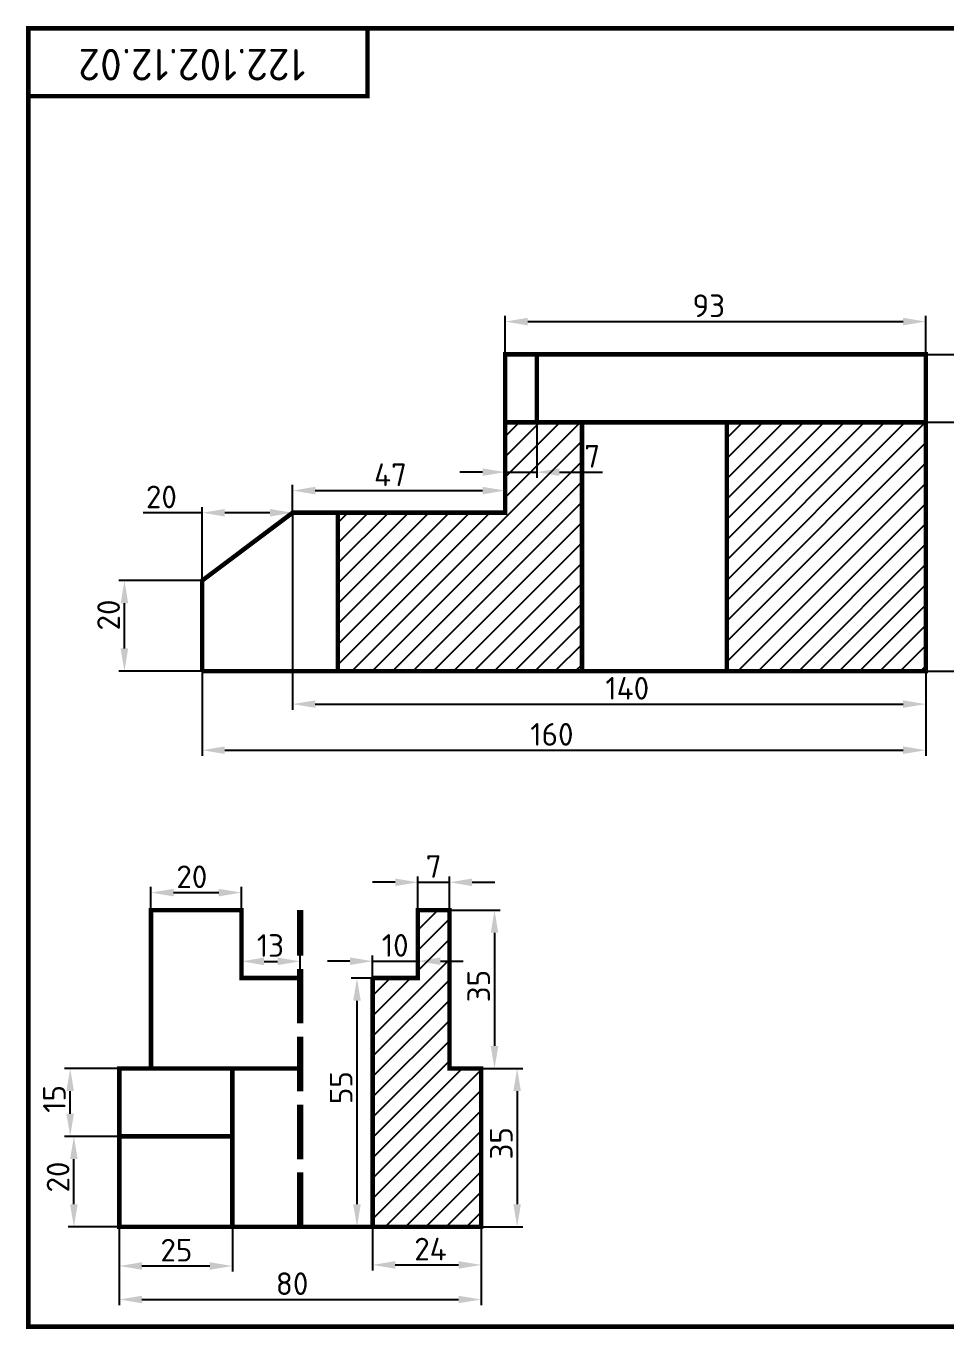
# Model space of a CAD drawing. Header units: millimetres. Extents: x 20 to 416, y 4 to 292.
# Drawn here: x 19.5 to 222.9, y 4.5 to 292.5 of the extents above; entities that cross this region are included whole.
import ezdxf

# ---------------------------------------------------------------- set-up
doc = ezdxf.new("R2010")
doc.units = ezdxf.units.MM
doc.header["$PDMODE"] = 34
doc.header["$PDSIZE"] = -3
doc.linetypes.add('ACAD_ISO02W100', pattern=[15, 12, -3])
doc.linetypes.add('ACAD_ISO03W100', pattern=[30, 12, -18])
for name, color, linetype in [('Контур', 7, 'Continuous'), ('Побудова', 6, 'Continuous'), ('Розміри', 5, 'Continuous')]:
    doc.layers.add(name, color=color, linetype=linetype)
doc.layers.add('Осьові', color=1, linetype='ACAD_ISO03W100', plot=False)
doc.styles.get("Standard").update_dxf_attribs({"font": 'isocpeur.ttf'})
doc.dimstyles.new('ESKD_', dxfattribs={"dimtxt": 5, "dimasz": 5, "dimexe": 1.25, "dimexo": 0, "dimgap": 1, "dimtad": 1, "dimtoh": 1, "dimdec": 1, "dimtxsty": 'Standard', "dimcen": 2.5, "dimclrd": 256, "dimclre": 256, "dimclrt": 256, "dimadec": 0, "dimazin": 0, "dimtfac": 1, "dimtdec": 1, "dimtmove": 0, "dimatfit": 3, "dimfxl": 1, "dimtfillclr": 256, "dimlwd": -1, "dimlwe": -1, "dimarcsym": 0})
pattern_1 = [(45, (0, 0), (-2.245064030267288, 2.245064030267288), [])]

# ---------------------------------------------------------------- blocks, each defined once
blk = doc.blocks.new('*D1')
at = {"layer": 'Defpoints', "color": 0, "linetype": 'ByBlock', "transparency": 16777216}
for p in [(113.1210880552419, 97.06214593175781), (113.1210880552419, 62.06214593175778), (123.0733989036956, 62.06214593175778)]:
    blk.add_point(p, dxfattribs=at)
at = {"layer": 'Розміри', "transparency": 16777216}
for p, q in [((113.1210880552419, 97.06214593175781), (124.3233989036956, 97.06214593175781)), ((123.0733989036956, 92.0621459317578), (123.0733989036956, 67.06214593175778)), ((113.1210880552419, 62.06214593175778), (124.3233989036956, 62.06214593175778))]:
    blk.add_line(p, q, dxfattribs=at)
at = {"layer": 'Розміри', "linetype": 'ByBlock', "transparency": 16777216}
for points in [[(122.2400655703623, 92.0621459317578), (123.9067322370289, 92.0621459317578), (123.0733989036956, 97.06214593175781)], [(122.2400655703623, 67.06214593175778), (123.9067322370289, 67.06214593175778), (123.0733989036956, 62.06214593175778)]]:
    blk.add_solid(points, dxfattribs=at)
at = {"layer": 'Розміри', "linetype": 'ByBlock', "transparency": 16777216, "insert": (119.5733989036956, 80.29020028917569), "char_height": 5, "attachment_point": 5, "rotation": 90}
blk.add_mtext('35', dxfattribs=at)
blk = doc.blocks.new('*D2')
at = {"layer": 'Defpoints', "color": 0, "linetype": 'ByBlock', "transparency": 16777216}
for p in [(120.1210880552419, 62.06214593175781), (120.1210880552419, 27.06214593175777), (128.0786898206489, 27.06214593175777)]:
    blk.add_point(p, dxfattribs=at)
at = {"layer": 'Розміри', "transparency": 16777216}
for p, q in [((120.1210880552419, 62.06214593175781), (129.3286898206489, 62.06214593175781)), ((128.0786898206489, 57.06214593175781), (128.0786898206489, 32.06214593175777)), ((120.1210880552419, 27.06214593175777), (129.3286898206489, 27.06214593175777))]:
    blk.add_line(p, q, dxfattribs=at)
at = {"layer": 'Розміри', "linetype": 'ByBlock', "transparency": 16777216}
for points in [[(127.2453564873155, 57.06214593175781), (128.9120231539822, 57.06214593175781), (128.0786898206489, 62.06214593175781)], [(127.2453564873155, 32.06214593175777), (128.9120231539822, 32.06214593175777), (128.0786898206489, 27.06214593175777)]]:
    blk.add_solid(points, dxfattribs=at)
at = {"layer": 'Розміри', "linetype": 'ByBlock', "transparency": 16777216, "insert": (124.5786898206488, 45.52740684221385), "char_height": 5, "attachment_point": 5, "rotation": 90}
blk.add_mtext('35', dxfattribs=at)
blk = doc.blocks.new('*D3')
at = {"layer": 'Defpoints', "color": 0, "linetype": 'ByBlock', "transparency": 16777216}
for p in [(106.1210880552419, 85.78496869762728), (96.1210880552419, 82.06214593175775), (106.1210880552419, 82.06214593175775)]:
    blk.add_point(p, dxfattribs=at)
at = {"layer": 'Розміри', "transparency": 16777216}
for p, q in [((96.1210880552419, 82.06214593175775), (96.1210880552419, 87.03496869762728)), ((106.1210880552419, 82.06214593175775), (106.1210880552419, 87.03496869762728)), ((91.1210880552419, 85.78496869762728), (86.1210880552419, 85.78496869762728)), ((96.1210880552419, 85.78496869762728), (106.1210880552419, 85.78496869762728)), ((111.1210880552419, 85.78496869762728), (116.1210880552419, 85.78496869762728))]:
    blk.add_line(p, q, dxfattribs=at)
at = {"layer": 'Розміри', "linetype": 'ByBlock', "transparency": 16777216}
for points in [[(91.1210880552419, 86.6183020309606), (91.1210880552419, 84.95163536429395), (96.1210880552419, 85.78496869762728)], [(111.1210880552419, 86.6183020309606), (111.1210880552419, 84.95163536429395), (106.1210880552419, 85.78496869762728)]]:
    blk.add_solid(points, dxfattribs=at)
at = {"layer": 'Розміри', "linetype": 'ByBlock', "transparency": 16777216, "insert": (101.1210880552419, 89.28496869762728), "char_height": 5, "attachment_point": 5}
blk.add_mtext('10', dxfattribs=at)
blk = doc.blocks.new('*D4')
at = {"layer": 'Defpoints', "color": 0, "linetype": 'ByBlock', "transparency": 16777216}
for p in [(113.1210880552419, 103.2248855575385), (106.1210880552419, 97.06214593175775), (113.1210880552419, 97.06214593175775)]:
    blk.add_point(p, dxfattribs=at)
at = {"layer": 'Розміри', "transparency": 16777216}
for p, q in [((106.1210880552419, 97.06214593175775), (106.1210880552419, 104.4748855575385)), ((113.1210880552419, 97.06214593175775), (113.1210880552419, 104.4748855575385)), ((101.1210880552419, 103.2248855575385), (96.12108805524188, 103.2248855575385)), ((106.1210880552419, 103.2248855575385), (113.1210880552419, 103.2248855575385)), ((118.1210880552419, 103.2248855575385), (123.1210880552419, 103.2248855575385))]:
    blk.add_line(p, q, dxfattribs=at)
at = {"layer": 'Розміри', "linetype": 'ByBlock', "transparency": 16777216}
for points in [[(101.1210880552419, 104.0582188908719), (101.1210880552419, 102.3915522242052), (106.1210880552419, 103.2248855575385)], [(118.1210880552419, 104.0582188908719), (118.1210880552419, 102.3915522242052), (113.1210880552419, 103.2248855575385)]]:
    blk.add_solid(points, dxfattribs=at)
at = {"layer": 'Розміри', "linetype": 'ByBlock', "transparency": 16777216, "insert": (109.6210880552419, 106.7248855575385), "char_height": 5, "attachment_point": 5}
blk.add_mtext('7', dxfattribs=at)
blk = doc.blocks.new('*D5')
at = {"layer": 'Defpoints', "color": 0, "linetype": 'ByBlock', "transparency": 16777216}
for p in [(96.12108805524194, 82.06214593175778), (92.66831018413951, 27.06214593175777), (96.12108805524194, 27.06214593175777)]:
    blk.add_point(p, dxfattribs=at)
at = {"layer": 'Розміри', "transparency": 16777216}
for p, q in [((96.12108805524194, 82.06214593175778), (91.4183101841395, 82.06214593175777)), ((92.6683101841395, 77.06214593175777), (92.6683101841395, 32.06214593175777)), ((96.12108805524194, 27.06214593175777), (91.41831018413951, 27.06214593175777))]:
    blk.add_line(p, q, dxfattribs=at)
at = {"layer": 'Розміри', "linetype": 'ByBlock', "transparency": 16777216}
for points in [[(91.83497685080617, 77.06214593175777), (93.50164351747283, 77.06214593175777), (92.6683101841395, 82.06214593175777)], [(91.83497685080617, 32.06214593175777), (93.50164351747283, 32.06214593175777), (92.66831018413951, 27.06214593175777)]]:
    blk.add_solid(points, dxfattribs=at)
at = {"layer": 'Розміри', "linetype": 'ByBlock', "transparency": 16777216, "insert": (89.1683101841395, 57.83332126944867), "char_height": 5, "attachment_point": 5, "rotation": 90}
blk.add_mtext('55', dxfattribs=at)
blk = doc.blocks.new('*D6')
at = {"layer": 'Defpoints', "color": 0, "linetype": 'ByBlock', "transparency": 16777216}
for p in [(96.12108805524188, 27.06214593175775), (120.1210880552419, 27.06214593175775), (120.1210880552419, 18.65323303733373)]:
    blk.add_point(p, dxfattribs=at)
at = {"layer": 'Розміри', "transparency": 16777216}
for p, q in [((96.12108805524188, 27.06214593175775), (96.12108805524188, 17.40323303733373)), ((120.1210880552419, 27.06214593175775), (120.1210880552419, 17.40323303733373)), ((101.1210880552419, 18.65323303733373), (115.1210880552419, 18.65323303733373))]:
    blk.add_line(p, q, dxfattribs=at)
at = {"layer": 'Розміри', "linetype": 'ByBlock', "transparency": 16777216}
for points in [[(101.1210880552419, 19.48656637066707), (101.1210880552419, 17.8198997040004), (96.12108805524188, 18.65323303733373)], [(115.1210880552419, 19.48656637066707), (115.1210880552419, 17.8198997040004), (120.1210880552419, 18.65323303733373)]]:
    blk.add_solid(points, dxfattribs=at)
at = {"layer": 'Розміри', "linetype": 'ByBlock', "transparency": 16777216, "insert": (108.9259783823675, 22.15323303733373), "char_height": 5, "attachment_point": 5}
blk.add_mtext('24', dxfattribs=at)
blk = doc.blocks.new('*D7')
at = {"layer": 'Defpoints', "color": 0, "linetype": 'ByBlock', "transparency": 16777216}
for p in [(40.1210880552419, 27.06214593175775), (65.1210880552419, 27.06214593175775), (65.1210880552419, 18.41432991301576)]:
    blk.add_point(p, dxfattribs=at)
at = {"layer": 'Розміри', "transparency": 16777216}
for p, q in [((40.1210880552419, 27.06214593175775), (40.1210880552419, 17.16432991301576)), ((65.1210880552419, 27.06214593175775), (65.1210880552419, 17.16432991301576)), ((45.1210880552419, 18.41432991301576), (60.1210880552419, 18.41432991301576))]:
    blk.add_line(p, q, dxfattribs=at)
at = {"layer": 'Розміри', "linetype": 'ByBlock', "transparency": 16777216}
for points in [[(45.1210880552419, 19.2476632463491), (45.1210880552419, 17.58099657968243), (40.1210880552419, 18.41432991301576)], [(60.1210880552419, 19.2476632463491), (60.1210880552419, 17.58099657968243), (65.1210880552419, 18.41432991301576)]]:
    blk.add_solid(points, dxfattribs=at)
at = {"layer": 'Розміри', "linetype": 'ByBlock', "transparency": 16777216, "insert": (52.74138914850641, 21.91432991301576), "char_height": 5, "attachment_point": 5}
blk.add_mtext('25', dxfattribs=at)
blk = doc.blocks.new('*D8')
at = {"layer": 'Defpoints', "color": 0, "linetype": 'ByBlock', "transparency": 16777216}
for p in [(40.1210880552419, 27.06214593175775), (120.1210880552419, 27.06214593175777), (120.1210880552419, 11.00833823545122)]:
    blk.add_point(p, dxfattribs=at)
at = {"layer": 'Розміри', "transparency": 16777216}
for p, q in [((40.1210880552419, 27.06214593175775), (40.1210880552419, 9.75833823545122)), ((120.1210880552419, 27.06214593175777), (120.1210880552419, 9.75833823545122)), ((45.1210880552419, 11.00833823545122), (115.1210880552419, 11.00833823545122))]:
    blk.add_line(p, q, dxfattribs=at)
at = {"layer": 'Розміри', "linetype": 'ByBlock', "transparency": 16777216}
for points in [[(45.1210880552419, 11.84167156878455), (45.1210880552419, 10.17500490211789), (40.1210880552419, 11.00833823545122)], [(115.1210880552419, 11.84167156878455), (115.1210880552419, 10.17500490211789), (120.1210880552419, 11.00833823545122)]]:
    blk.add_solid(points, dxfattribs=at)
at = {"layer": 'Розміри', "linetype": 'ByBlock', "transparency": 16777216, "insert": (78.32330858970909, 14.50833823545122), "char_height": 5, "attachment_point": 5}
blk.add_mtext('80', dxfattribs=at)
blk = doc.blocks.new('*D9')
at = {"layer": 'Defpoints', "color": 0, "linetype": 'ByBlock', "transparency": 16777216}
for p in [(30.07582732785522, 47.06214593175777), (40.12108805524191, 47.06214593175777), (40.12108805524191, 27.06214593175777)]:
    blk.add_point(p, dxfattribs=at)
at = {"layer": 'Розміри', "transparency": 16777216}
for p, q in [((40.12108805524191, 47.06214593175777), (28.82582732785522, 47.06214593175777)), ((30.07582732785522, 32.06214593175777), (30.07582732785522, 42.06214593175777)), ((40.12108805524191, 27.06214593175777), (28.82582732785522, 27.06214593175777))]:
    blk.add_line(p, q, dxfattribs=at)
at = {"layer": 'Розміри', "linetype": 'ByBlock', "transparency": 16777216}
for points in [[(29.24249399452188, 42.06214593175777), (30.90916066118855, 42.06214593175777), (30.07582732785522, 47.06214593175777)], [(29.24249399452189, 32.06214593175777), (30.90916066118855, 32.06214593175777), (30.07582732785522, 27.06214593175777)]]:
    blk.add_solid(points, dxfattribs=at)
at = {"layer": 'Розміри', "linetype": 'ByBlock', "transparency": 16777216, "insert": (26.57582732785522, 38.08401904400148), "char_height": 5, "attachment_point": 5, "rotation": 90}
blk.add_mtext('20', dxfattribs=at)
blk = doc.blocks.new('*D10')
at = {"layer": 'Defpoints', "color": 0, "linetype": 'ByBlock', "transparency": 16777216}
for p in [(29.25594779328366, 62.06214593175778), (40.12108805524191, 62.06214593175778), (40.12108805524191, 47.06214593175777)]:
    blk.add_point(p, dxfattribs=at)
at = {"layer": 'Розміри', "transparency": 16777216}
for p, q in [((40.12108805524191, 62.06214593175778), (28.00594779328366, 62.06214593175778)), ((29.25594779328366, 52.06214593175778), (29.25594779328366, 57.06214593175778)), ((40.12108805524191, 47.06214593175777), (28.00594779328366, 47.06214593175777))]:
    blk.add_line(p, q, dxfattribs=at)
at = {"layer": 'Розміри', "linetype": 'ByBlock', "transparency": 16777216}
for points in [[(28.42261445995032, 57.06214593175778), (30.08928112661699, 57.06214593175778), (29.25594779328366, 62.06214593175778)], [(28.42261445995033, 52.06214593175778), (30.08928112661699, 52.06214593175778), (29.25594779328366, 47.06214593175777)]]:
    blk.add_solid(points, dxfattribs=at)
at = {"layer": 'Розміри', "linetype": 'ByBlock', "transparency": 16777216, "insert": (25.75594779328367, 55.35053185154504), "char_height": 5, "attachment_point": 5, "rotation": 90}
blk.add_mtext('15', dxfattribs=at)
blk = doc.blocks.new('*D11')
at = {"layer": 'Defpoints', "color": 0, "linetype": 'ByBlock', "transparency": 16777216}
for p in [(67.1210880552419, 100.9487535537201), (47.1210880552419, 97.06214593175775), (67.1210880552419, 97.06214593175775)]:
    blk.add_point(p, dxfattribs=at)
at = {"layer": 'Розміри', "transparency": 16777216}
for p, q in [((47.1210880552419, 97.06214593175775), (47.1210880552419, 102.1987535537201)), ((52.1210880552419, 100.9487535537201), (62.1210880552419, 100.9487535537201)), ((67.1210880552419, 97.06214593175775), (67.1210880552419, 102.1987535537201))]:
    blk.add_line(p, q, dxfattribs=at)
at = {"layer": 'Розміри', "linetype": 'ByBlock', "transparency": 16777216}
for points in [[(52.1210880552419, 101.7820868870534), (52.1210880552419, 100.1154202203867), (47.1210880552419, 100.9487535537201)], [(62.1210880552419, 101.7820868870534), (62.1210880552419, 100.1154202203867), (67.1210880552419, 100.9487535537201)]]:
    blk.add_solid(points, dxfattribs=at)
at = {"layer": 'Розміри', "linetype": 'ByBlock', "transparency": 16777216, "insert": (56.15533849150415, 104.4487535537201), "char_height": 5, "attachment_point": 5}
blk.add_mtext('20', dxfattribs=at)
blk = doc.blocks.new('*D12')
at = {"layer": 'Defpoints', "color": 0, "linetype": 'ByBlock', "transparency": 16777216}
for p in [(80.12108805524191, 85.75523348895376), (67.1210880552419, 82.06214593175775), (80.12108805524191, 82.06214593175775)]:
    blk.add_point(p, dxfattribs=at)
at = {"layer": 'Розміри', "transparency": 16777216}
for p, q in [((67.1210880552419, 82.06214593175775), (67.1210880552419, 87.00523348895376)), ((80.12108805524191, 82.06214593175775), (80.12108805524191, 87.00523348895376)), ((72.1210880552419, 85.75523348895376), (75.12108805524191, 85.75523348895376))]:
    blk.add_line(p, q, dxfattribs=at)
at = {"layer": 'Розміри', "linetype": 'ByBlock', "transparency": 16777216}
for points in [[(72.1210880552419, 86.58856682228709), (72.1210880552419, 84.92190015562043), (67.1210880552419, 85.75523348895376)], [(75.12108805524191, 86.58856682228709), (75.12108805524191, 84.92190015562043), (80.12108805524191, 85.75523348895376)]]:
    blk.add_solid(points, dxfattribs=at)
at = {"layer": 'Розміри', "linetype": 'ByBlock', "transparency": 16777216, "insert": (73.5324734051494, 89.25523348895376), "char_height": 5, "attachment_point": 5}
blk.add_mtext('13', dxfattribs=at)
blk = doc.blocks.new('*D30')
at = {"layer": 'Defpoints', "color": 0, "linetype": 'ByBlock', "transparency": 16777216}
for p in [(58.42829049460966, 149.9151710954344), (218.4282904946097, 149.9151710954344), (218.4282904946097, 132.4292030512556)]:
    blk.add_point(p, dxfattribs=at)
at = {"layer": 'Розміри', "transparency": 16777216}
for p, q in [((58.42829049460966, 149.9151710954344), (58.42829049460966, 131.1792030512556)), ((218.4282904946097, 149.9151710954344), (218.4282904946097, 131.1792030512556)), ((63.42829049460966, 132.4292030512556), (213.4282904946097, 132.4292030512556))]:
    blk.add_line(p, q, dxfattribs=at)
at = {"layer": 'Розміри', "linetype": 'ByBlock', "transparency": 16777216}
for points in [[(63.42829049460966, 133.262536384589), (63.42829049460966, 131.5958697179223), (58.42829049460966, 132.4292030512556)], [(213.4282904946097, 133.262536384589), (213.4282904946097, 131.5958697179223), (218.4282904946097, 132.4292030512556)]]:
    blk.add_solid(points, dxfattribs=at)
at = {"layer": 'Розміри', "linetype": 'ByBlock', "transparency": 16777216, "insert": (135.7672925083766, 135.9292030512556), "char_height": 5, "attachment_point": 5}
blk.add_mtext('160', dxfattribs=at)
blk = doc.blocks.new('*D31')
at = {"layer": 'Defpoints', "color": 0, "linetype": 'ByBlock', "transparency": 16777216}
for p in [(78.42829049460966, 184.9151710954344), (218.4282904946097, 184.9151710954344), (218.4282904946097, 142.6168376258779)]:
    blk.add_point(p, dxfattribs=at)
at = {"layer": 'Розміри', "transparency": 16777216}
for p, q in [((78.42829049460966, 184.9151710954344), (78.42829049460966, 141.3668376258779)), ((218.4282904946097, 184.9151710954344), (218.4282904946097, 141.3668376258779)), ((83.42829049460966, 142.6168376258779), (213.4282904946097, 142.6168376258779))]:
    blk.add_line(p, q, dxfattribs=at)
at = {"layer": 'Розміри', "linetype": 'ByBlock', "transparency": 16777216}
for points in [[(83.42829049460966, 143.4501709592112), (83.42829049460966, 141.7835042925446), (78.42829049460966, 142.6168376258779)], [(213.4282904946097, 143.4501709592112), (213.4282904946097, 141.7835042925446), (218.4282904946097, 142.6168376258779)]]:
    blk.add_solid(points, dxfattribs=at)
at = {"layer": 'Розміри', "linetype": 'ByBlock', "transparency": 16777216, "insert": (152.426514182881, 146.1168376258779), "char_height": 5, "attachment_point": 5}
blk.add_mtext('140', dxfattribs=at)
blk = doc.blocks.new('*D32')
at = {"layer": 'Defpoints', "color": 0, "linetype": 'ByBlock', "transparency": 16777216}
for p in [(41.25170700607938, 169.9151710954345), (58.42829049460968, 169.9151710954345), (58.42829049460968, 149.9151710954345)]:
    blk.add_point(p, dxfattribs=at)
at = {"layer": 'Розміри', "transparency": 16777216}
for p, q in [((58.42829049460968, 169.9151710954345), (40.00170700607938, 169.9151710954345)), ((41.25170700607938, 154.9151710954345), (41.25170700607938, 164.9151710954345)), ((58.42829049460968, 149.9151710954345), (40.00170700607938, 149.9151710954345))]:
    blk.add_line(p, q, dxfattribs=at)
at = {"layer": 'Розміри', "linetype": 'ByBlock', "transparency": 16777216}
for points in [[(40.41837367274604, 164.9151710954345), (42.08504033941271, 164.9151710954345), (41.25170700607938, 169.9151710954345)], [(40.41837367274604, 154.9151710954345), (42.08504033941271, 154.9151710954345), (41.25170700607938, 149.9151710954345)]]:
    blk.add_solid(points, dxfattribs=at)
at = {"layer": 'Розміри', "linetype": 'ByBlock', "transparency": 16777216, "insert": (37.75170700607941, 162.3129321209543), "char_height": 5, "attachment_point": 5, "rotation": 90}
blk.add_mtext('20', dxfattribs=at)
blk = doc.blocks.new('*D33')
at = {"layer": 'Defpoints', "color": 0, "linetype": 'ByBlock', "transparency": 16777216}
for p in [(78.42829049460966, 184.9151710954344), (78.42829049460966, 184.9151710954344), (58.42829049460966, 169.9151710954345)]:
    blk.add_point(p, dxfattribs=at)
at = {"layer": 'Розміри', "transparency": 16777216}
for p, q in [((58.42829049460966, 184.9151710954344), (45.42829049460966, 184.9151710954344)), ((58.42829049460966, 169.9151710954345), (58.42829049460966, 186.1651710954344)), ((73.42829049460966, 184.9151710954344), (63.42829049460966, 184.9151710954344)), ((78.42829049460966, 184.9151710954344), (78.42829049460966, 186.1651710954344))]:
    blk.add_line(p, q, dxfattribs=at)
at = {"layer": 'Розміри', "linetype": 'ByBlock', "transparency": 16777216}
for points in [[(63.42829049460966, 185.7485044287677), (63.42829049460966, 184.0818377621011), (58.42829049460966, 184.9151710954344)], [(73.42829049460966, 185.7485044287677), (73.42829049460966, 184.0818377621011), (78.42829049460966, 184.9151710954344)]]:
    blk.add_solid(points, dxfattribs=at)
at = {"layer": 'Розміри', "linetype": 'ByBlock', "transparency": 16777216, "insert": (49.42829049460966, 188.4151710954344), "char_height": 5, "attachment_point": 5}
blk.add_mtext('20', dxfattribs=at)
blk = doc.blocks.new('*D34')
at = {"layer": 'Defpoints', "color": 0, "linetype": 'ByBlock', "transparency": 16777216}
for p in [(218.4282904946098, 204.9151710954345), (245.922147069417, 204.9151710954345), (218.4282904946098, 149.9151710954345)]:
    blk.add_point(p, dxfattribs=at)
at = {"layer": 'Розміри', "transparency": 16777216}
for p, q in [((218.4282904946098, 204.9151710954345), (247.172147069417, 204.9151710954345)), ((245.922147069417, 154.9151710954345), (245.922147069417, 199.9151710954345)), ((218.4282904946098, 149.9151710954345), (247.172147069417, 149.9151710954345))]:
    blk.add_line(p, q, dxfattribs=at)
at = {"layer": 'Розміри', "linetype": 'ByBlock', "transparency": 16777216}
for points in [[(245.0888137360836, 199.9151710954345), (246.7554804027503, 199.9151710954345), (245.922147069417, 204.9151710954345)], [(245.0888137360836, 154.9151710954345), (246.7554804027503, 154.9151710954345), (245.922147069417, 149.9151710954345)]]:
    blk.add_solid(points, dxfattribs=at)
at = {"layer": 'Розміри', "linetype": 'ByBlock', "transparency": 16777216, "insert": (242.422147069417, 177.9339719809764), "char_height": 5, "attachment_point": 5, "rotation": 90}
blk.add_mtext('55', dxfattribs=at)
blk = doc.blocks.new('*D35')
at = {"layer": 'Defpoints', "color": 0, "linetype": 'ByBlock', "transparency": 16777216}
for p in [(218.4282904946098, 219.9151710954345), (246.2621318225365, 219.9151710954345), (218.4282904946098, 204.9151710954345)]:
    blk.add_point(p, dxfattribs=at)
at = {"layer": 'Розміри', "transparency": 16777216}
for p, q in [((218.4282904946098, 219.9151710954345), (247.5121318225365, 219.9151710954345)), ((246.2621318225365, 209.9151710954345), (246.2621318225365, 214.9151710954345)), ((218.4282904946098, 204.9151710954345), (247.5121318225365, 204.9151710954345))]:
    blk.add_line(p, q, dxfattribs=at)
at = {"layer": 'Розміри', "linetype": 'ByBlock', "transparency": 16777216}
for points in [[(245.4287984892032, 214.9151710954345), (247.0954651558698, 214.9151710954345), (246.2621318225365, 219.9151710954345)], [(245.4287984892032, 209.9151710954345), (247.0954651558698, 209.9151710954345), (246.2621318225365, 204.9151710954345)]]:
    blk.add_solid(points, dxfattribs=at)
at = {"layer": 'Розміри', "linetype": 'ByBlock', "transparency": 16777216, "insert": (242.7621318225365, 212.9115183379862), "char_height": 5, "attachment_point": 5, "rotation": 90}
blk.add_mtext('15', dxfattribs=at)
blk = doc.blocks.new('*D36')
at = {"layer": 'Defpoints', "color": 0, "linetype": 'ByBlock', "transparency": 16777216}
for p in [(125.4282904946097, 204.9151710954344), (132.4282904946097, 204.9151710954344), (132.4282904946097, 193.894599839087)]:
    blk.add_point(p, dxfattribs=at)
at = {"layer": 'Розміри', "transparency": 16777216}
for p, q in [((125.4282904946097, 204.9151710954344), (125.4282904946097, 192.644599839087)), ((132.4282904946097, 204.9151710954344), (132.4282904946097, 192.644599839087)), ((120.4282904946097, 193.894599839087), (115.4282904946097, 193.894599839087)), ((125.4282904946097, 193.894599839087), (132.4282904946097, 193.894599839087)), ((137.4282904946097, 193.894599839087), (146.9282904946097, 193.894599839087))]:
    blk.add_line(p, q, dxfattribs=at)
at = {"layer": 'Розміри', "linetype": 'ByBlock', "transparency": 16777216}
for points in [[(120.4282904946097, 194.7279331724204), (120.4282904946097, 193.0612665057537), (125.4282904946097, 193.894599839087)], [(137.4282904946097, 194.7279331724204), (137.4282904946097, 193.0612665057537), (132.4282904946097, 193.894599839087)]]:
    blk.add_solid(points, dxfattribs=at)
at = {"layer": 'Розміри', "linetype": 'ByBlock', "transparency": 16777216, "insert": (144.6782904946097, 197.394599839087), "char_height": 5, "attachment_point": 5}
blk.add_mtext('7', dxfattribs=at)
blk = doc.blocks.new('*D37')
at = {"layer": 'Defpoints', "color": 0, "linetype": 'ByBlock', "transparency": 16777216}
for p in [(218.4282904946097, 227.1742068766583), (125.4282904946097, 219.9151710954344), (218.4282904946097, 219.9151710954345)]:
    blk.add_point(p, dxfattribs=at)
at = {"layer": 'Розміри', "transparency": 16777216}
for p, q in [((125.4282904946097, 219.9151710954344), (125.4282904946097, 228.4242068766583)), ((218.4282904946097, 219.9151710954345), (218.4282904946097, 228.4242068766583)), ((130.4282904946097, 227.1742068766583), (213.4282904946097, 227.1742068766583))]:
    blk.add_line(p, q, dxfattribs=at)
at = {"layer": 'Розміри', "linetype": 'ByBlock', "transparency": 16777216}
for points in [[(130.4282904946097, 228.0075402099917), (130.4282904946097, 226.340873543325), (125.4282904946097, 227.1742068766583)], [(213.4282904946097, 228.0075402099917), (213.4282904946097, 226.340873543325), (218.4282904946097, 227.1742068766583)]]:
    blk.add_solid(points, dxfattribs=at)
at = {"layer": 'Розміри', "linetype": 'ByBlock', "transparency": 16777216, "insert": (170.4456732262661, 230.6742068766583), "char_height": 5, "attachment_point": 5}
blk.add_mtext('93', dxfattribs=at)
blk = doc.blocks.new('*D38')
at = {"layer": 'Defpoints', "color": 0, "linetype": 'ByBlock', "transparency": 16777216}
for p in [(125.4282904946097, 189.8195458750372), (78.42829049460966, 184.9151710954344), (125.4282904946097, 184.9151710954344)]:
    blk.add_point(p, dxfattribs=at)
at = {"layer": 'Розміри', "transparency": 16777216}
for p, q in [((78.42829049460966, 184.9151710954344), (78.42829049460966, 191.0695458750372)), ((125.4282904946097, 184.9151710954344), (125.4282904946097, 191.0695458750372)), ((83.42829049460966, 189.8195458750372), (120.4282904946097, 189.8195458750372))]:
    blk.add_line(p, q, dxfattribs=at)
at = {"layer": 'Розміри', "linetype": 'ByBlock', "transparency": 16777216}
for points in [[(83.42829049460966, 190.6528792083705), (83.42829049460966, 188.9862125417038), (78.42829049460966, 189.8195458750372)], [(120.4282904946097, 190.6528792083705), (120.4282904946097, 188.9862125417038), (125.4282904946097, 189.8195458750372)]]:
    blk.add_solid(points, dxfattribs=at)
at = {"layer": 'Розміри', "linetype": 'ByBlock', "transparency": 16777216, "insert": (100.0689591747257, 193.3195458750372), "char_height": 5, "attachment_point": 5}
blk.add_mtext('47', dxfattribs=at)

msp = doc.modelspace()

# ---------------------------------------------------------------- hatches: boundary and pattern name
at = {"layer": 'Контур', "linetype": 'ByBlock'}
h = msp.add_hatch(dxfattribs=at)
h.set_pattern_fill('ANSI31', color=256)
h.set_pattern_definition(pattern_1)
h.paths.add_polyline_path([(142.4282904946097, 204.9151710954344), (125.4282904946097, 204.9151710954344), (125.4282904946097, 184.9151710954344), (88.42829049460966, 184.9151710954344), (88.42829049460966, 149.9151710954344), (142.4282904946097, 149.9151710954344)])
h.paths.add_polyline_path([(218.4282904946097, 204.9151710954344), (174.4282904946097, 204.9151710954344), (174.4282904946097, 149.9151710954344), (218.4282904946097, 149.9151710954344)])
h = msp.add_hatch(dxfattribs=at)
h.set_pattern_fill('ANSI31', color=256)
h.set_pattern_definition(pattern_1)
h.paths.add_polyline_path([(113.1210880552419, 97.06214593175775), (106.1210880552419, 97.06214593175775), (106.1210880552419, 82.06214593175775), (96.1210880552419, 82.06214593175775), (96.1210880552419, 27.06214593175775), (120.1210880552419, 27.06214593175776), (120.1210880552419, 62.06214593175775), (113.1210880552419, 62.06214593175775)])

# ---------------------------------------------------------------- linework, layer by layer
at = {"layer": 'Контур', "const_width": 1}
for points in [[(20, 5), (415, 5), (415, 292), (20, 292)], [(20, 277), (95, 277), (95, 292), (20, 292)]]:
    msp.add_lwpolyline(points, close=True, dxfattribs=at)
at = {"layer": 'Контур', "linetype": 'ByBlock', "const_width": 1}
for points in [[(58.42829049460966, 149.9151710954344), (58.42829049460966, 169.9151710954344), (78.42829049460966, 184.9151710954344), (125.4282904946097, 184.9151710954344), (125.4282904946097, 219.9151710954344), (218.4282904946097, 219.9151710954344), (218.4282904946097, 204.9151710954344), (125.4282904946097, 204.9151710954344), (132.4282904946097, 204.9151710954344), (132.4282904946097, 219.9151710954344), (218.4282904946097, 219.9151710954344), (218.4282904946097, 149.9151710954344), (174.4282904946097, 149.9151710954344), (174.4282904946097, 204.9151710954344), (142.4282904946097, 204.9151710954344), (142.4282904946097, 149.9151710954344), (88.42829049460966, 149.9151710954344), (88.42829049460966, 184.9151710954344), (88.42829049460966, 149.9151710954344), (58.42829049460966, 149.9151710954344), (174.4282904946097, 149.9151710954344)], [(40.1210880552419, 27.06214593175775), (40.1210880552419, 62.06214593175775), (65.1210880552419, 62.06214593175775), (65.1210880552419, 27.06214593175775), (40.1210880552419, 27.06214593175775), (40.1210880552419, 47.06214593175775), (65.1210880552419, 47.06214593175775), (65.1210880552419, 62.06214593175775), (80.12108805524191, 62.06214593175775), (47.1210880552419, 62.06214593175775), (47.1210880552419, 97.06214593175775), (67.1210880552419, 97.06214593175775), (67.1210880552419, 82.06214593175775), (80.12108805524191, 82.06214593175775)], [(80.1210880552419, 27.06214593175775), (96.1210880552419, 27.06214593175775), (120.1210880552419, 27.06214593175775), (120.1210880552419, 62.06214593175775), (113.1210880552419, 62.06214593175775), (113.1210880552419, 97.06214593175775), (106.1210880552419, 97.06214593175775), (106.1210880552419, 82.06214593175775), (96.1210880552419, 82.06214593175775)], [(96.1210880552419, 82.06214593175775), (96.1210880552419, 27.06214593175775)], [(65.1210880552419, 27.06214593175775), (80.1210880552419, 27.06214593175775)]]:
    msp.add_lwpolyline(points, dxfattribs=at)
at = {"layer": 'Осьові', "linetype": 'ACAD_ISO02W100', "lineweight": 100}
msp.add_line((80.1210880552419, 27.06214593175775), (80.12108805524191, 97.06214593175775), dxfattribs=at)
at = {"layer": 'Побудова', "linetype": 'ByBlock'}
for p, q in [((218.4282904946097, 219.9151710954344), (125.4282904946097, 219.9151710954344)), ((125.4282904946097, 219.9151710954344), (125.4282904946097, 184.9151710954344)), ((132.4282904946097, 204.9151710954344), (132.4282904946097, 219.9151710954344)), ((218.4282904946097, 219.9151710954344), (158.4282904946097, 219.9151710954344)), ((158.4282904946097, 219.9151710954344), (174.4282904946097, 219.9151710954344)), ((218.4282904946097, 149.9151710954344), (218.4282904946097, 219.9151710954344)), ((218.4282904946097, 219.9151710954344), (218.4282904946097, 204.9151710954344)), ((218.4282904946097, 204.9151710954344), (125.4282904946097, 204.9151710954344)), ((125.4282904946097, 204.9151710954344), (132.4282904946097, 204.9151710954344)), ((142.4282904946097, 149.9151710954344), (142.4282904946097, 204.9151710954344)), ((174.4282904946097, 204.9151710954344), (174.4282904946097, 149.9151710954344)), ((58.42829049460966, 169.9151710954344), (78.42829049460966, 184.9151710954344)), ((125.4282904946097, 184.9151710954344), (78.42829049460966, 184.9151710954344)), ((88.42829049460966, 149.9151710954344), (88.42829049460966, 184.9151710954344)), ((218.4282904946097, 149.9151710954344), (218.4282904946097, 184.9151710954344)), ((58.42829049460966, 149.9151710954344), (58.42829049460966, 169.9151710954344)), ((58.42829049460966, 149.9151710954344), (218.4282904946097, 149.9151710954344)), ((58.42829049460966, 149.9151710954344), (78.42829049460966, 149.9151710954344)), ((58.42829049460966, 149.9151710954344), (88.42829049460966, 149.9151710954344)), ((58.42829049460966, 149.9151710954344), (58.42829049460966, 149.9151710954344)), ((58.42829049460966, 149.9151710954344), (88.42829049460966, 149.9151710954344)), ((174.4282904946097, 149.9151710954344), (142.4282904946097, 149.9151710954344)), ((67.1210880552419, 82.06214593175775), (80.12108805524191, 82.06214593175775)), ((65.1210880552419, 62.06214593175775), (80.1210880552419, 62.06214593175775))]:
    msp.add_line(p, q, dxfattribs=at)
at = {"layer": 'Побудова'}
for p, q in [((47.1210880552419, 62.06214593175775), (47.1210880552419, 97.06214593175775)), ((47.1210880552419, 97.06214593175775), (67.1210880552419, 97.06214593175775)), ((67.1210880552419, 97.06214593175775), (67.1210880552419, 82.06214593175775)), ((113.1210880552419, 97.06214593175775), (106.1210880552419, 97.06214593175775)), ((106.1210880552419, 97.06214593175775), (106.1210880552419, 82.06214593175775)), ((113.1210880552419, 62.06214593175775), (113.1210880552419, 97.06214593175775)), ((106.1210880552419, 82.06214593175775), (96.12108805524188, 82.06214593175775)), ((96.12108805524188, 82.06214593175775), (96.12108805524188, 27.06214593175775)), ((40.1210880552419, 47.06214593175775), (40.1210880552419, 62.06214593175775)), ((40.1210880552419, 62.06214593175775), (65.1210880552419, 62.06214593175775)), ((40.1210880552419, 62.06214593175775), (47.1210880552419, 62.06214593175775)), ((65.1210880552419, 62.06214593175775), (65.1210880552419, 47.06214593175775)), ((120.1210880552419, 62.06214593175775), (113.1210880552419, 62.06214593175775)), ((120.1210880552419, 27.06214593175775), (120.1210880552419, 62.06214593175775)), ((40.1210880552419, 27.06214593175775), (40.1210880552419, 47.06214593175775)), ((40.1210880552419, 47.06214593175775), (65.1210880552419, 47.06214593175775)), ((65.1210880552419, 47.06214593175775), (65.1210880552419, 27.06214593175775)), ((40.1210880552419, 27.06214593175775), (40.1210880552419, 27.06214593175775)), ((40.1210880552419, 27.06214593175775), (120.1210880552419, 27.06214593175775))]:
    msp.add_line(p, q, dxfattribs=at)

# ---------------------------------------------------------------- texts
at = {"layer": 'Контур'}
msp.add_text('122.102.12.02', height=7, rotation=180, dxfattribs=at).set_placement((81.29504239849797, 287.455838178576))

# ---------------------------------------------------------------- dimensions: what is measured, and where the dimension line sits
at = {"layer": 'Розміри', "linetype": 'ByBlock'}
for base, p1, p2, picture, middle in [((218.4282904946097, 227.1742068766583), (125.4282904946097, 219.9151710954344), (218.4282904946097, 219.9151710954345), '*D37', (170.4456732262661, 227.1742068766583)), ((132.4282904946097, 193.894599839087), (125.4282904946097, 204.9151710954344), (132.4282904946097, 204.9151710954344), '*D36', (144.6782904946097, 193.894599839087)), ((125.4282904946097, 189.8195458750372), (78.42829049460966, 184.9151710954344), (125.4282904946097, 184.9151710954344), '*D38', (100.0689591747257, 189.8195458750372)), ((78.42829049460966, 184.9151710954344), (58.42829049460966, 169.9151710954345), (78.42829049460966, 184.9151710954344), '*D33', (49.42829049460966, 184.9151710954344)), ((218.4282904946097, 142.6168376258779), (78.42829049460966, 184.9151710954344), (218.4282904946097, 184.9151710954344), '*D31', (152.426514182881, 142.6168376258779)), ((218.4282904946097, 132.4292030512556), (58.42829049460966, 149.9151710954344), (218.4282904946097, 149.9151710954344), '*D30', (135.7672925083766, 132.4292030512556)), ((113.1210880552419, 103.2248855575385), (106.1210880552419, 97.06214593175775), (113.1210880552419, 97.06214593175775), '*D4', (109.6210880552419, 103.2248855575385)), ((67.1210880552419, 100.9487535537201), (47.1210880552419, 97.06214593175775), (67.1210880552419, 97.06214593175775), '*D11', (56.15533849150415, 100.9487535537201)), ((80.12108805524191, 85.75523348895376), (67.1210880552419, 82.06214593175775), (80.12108805524191, 82.06214593175775), '*D12', (73.5324734051494, 85.75523348895376)), ((106.1210880552419, 85.78496869762728), (96.1210880552419, 82.06214593175775), (106.1210880552419, 82.06214593175775), '*D3', (101.1210880552419, 85.78496869762728)), ((65.1210880552419, 18.41432991301576), (40.1210880552419, 27.06214593175775), (65.1210880552419, 27.06214593175775), '*D7', (52.74138914850641, 18.41432991301576)), ((120.1210880552419, 11.00833823545122), (40.1210880552419, 27.06214593175775), (120.1210880552419, 27.06214593175777), '*D8', (78.32330858970909, 11.00833823545122)), ((120.1210880552419, 18.65323303733373), (96.12108805524188, 27.06214593175775), (120.1210880552419, 27.06214593175775), '*D6', (108.9259783823675, 18.65323303733373))]:
    dim = msp.add_linear_dim(base=base, p1=p1, p2=p2, dimstyle='ESKD_', dxfattribs=at)
    dim.commit()
    dim.dimension.update_dxf_attribs({"geometry": picture, "text_midpoint": middle, "dimtype": 160})
for base, p1, p2, picture, middle in [((246.2621318225365, 219.9151710954345), (218.4282904946097, 204.9151710954344), (218.4282904946097, 219.9151710954344), '*D35', (246.2621318225365, 212.9115183379862)), ((245.922147069417, 204.9151710954345), (218.4282904946097, 149.9151710954344), (218.4282904946097, 204.9151710954344), '*D34', (245.922147069417, 177.9339719809764)), ((41.25170700607938, 169.9151710954345), (58.42829049460966, 149.9151710954344), (58.42829049460966, 169.9151710954344), '*D32', (41.25170700607941, 162.3129321209543)), ((123.0733989036956, 62.06214593175778), (113.1210880552419, 97.06214593175775), (113.1210880552419, 62.06214593175775), '*D1', (123.0733989036956, 80.29020028917569)), ((92.66831018413951, 27.06214593175777), (96.12108805524188, 82.06214593175775), (96.12108805524188, 27.06214593175775), '*D5', (92.6683101841395, 57.83332126944867)), ((29.25594779328366, 62.06214593175778), (40.1210880552419, 47.06214593175775), (40.1210880552419, 62.06214593175775), '*D10', (29.25594779328367, 55.35053185154504)), ((128.0786898206489, 27.06214593175777), (120.1210880552419, 62.06214593175778), (120.1210880552419, 27.06214593175775), '*D2', (128.0786898206488, 45.52740684221385)), ((30.07582732785522, 47.06214593175777), (40.1210880552419, 27.06214593175775), (40.1210880552419, 47.06214593175775), '*D9', (30.07582732785522, 38.08401904400148))]:
    dim = msp.add_linear_dim(base=base, p1=p1, p2=p2, angle=90, dimstyle='ESKD_', dxfattribs=at)
    dim.commit()
    dim.dimension.update_dxf_attribs({"geometry": picture, "text_midpoint": middle, "dimtype": 160})

doc.saveas('drawing.dxf')
